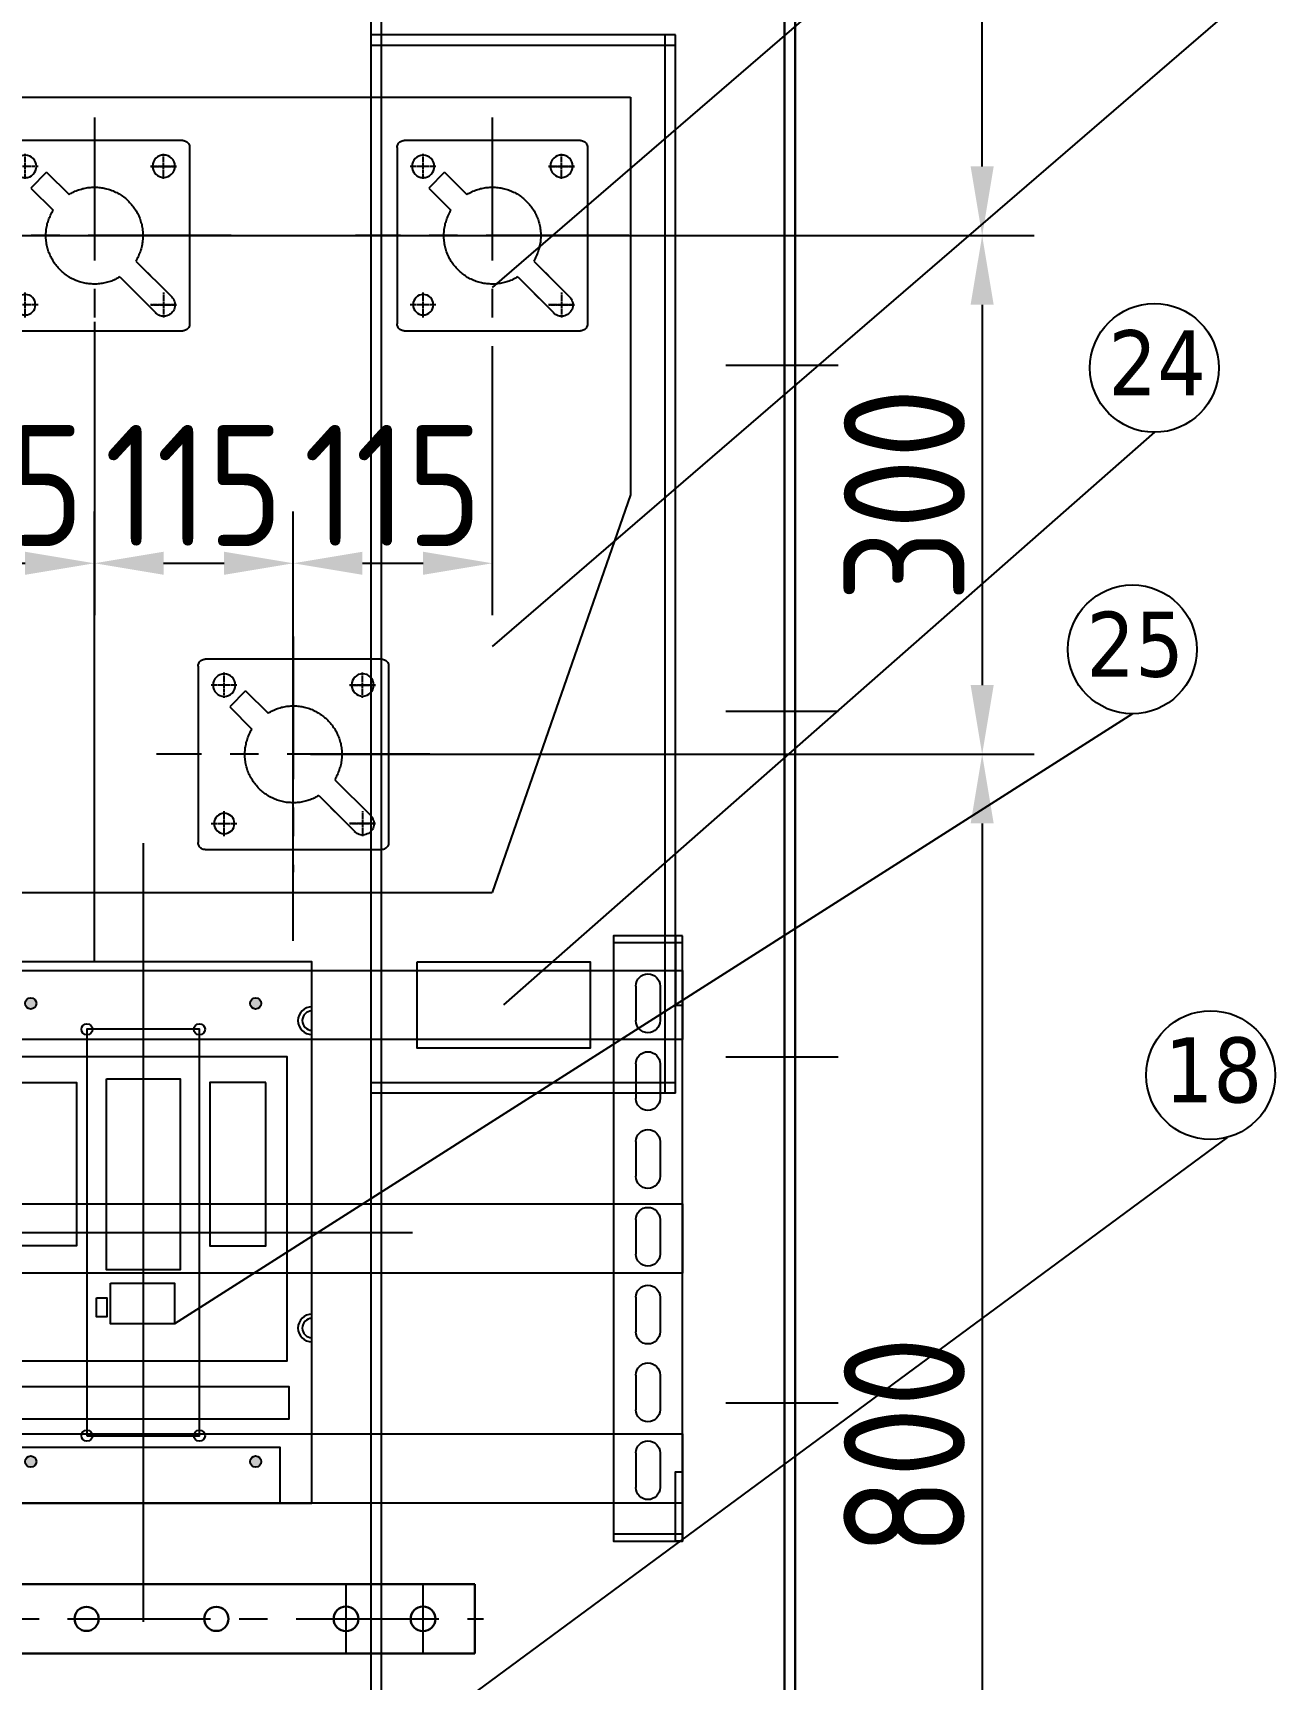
# Model space of a CAD drawing. Header units: millimetres. Extents: x 222663 to 230512, y -187965 to -182415.
# Drawn here: x 224833 to 225551, y -184500 to -183548 of the extents above; entities that cross this region are included whole.
import ezdxf

# ---------------------------------------------------------------- set-up
doc = ezdxf.new("R2010")
doc.units = ezdxf.units.MM
doc.header["$LTSCALE"] = 13
doc.linetypes.add('CENTER', pattern=[50.8, 31.75, -6.35, 6.35, -6.35])
doc.linetypes.add('CENTERX2', pattern=[101.6, 63.5, -12.7, 12.7, -12.7])
doc.layers.get('0').update_dxf_attribs({"color": 1, "linetype": 'CENTER'})
for name, color, linetype in [('1', 4, 'Continuous'), ('2细线层', 4, 'Continuous'), ('´ÖÊµÏß', 7, 'Continuous'), ('粗实线', 4, 'Continuous'), ('细实线', 2, 'Continuous')]:
    doc.layers.add(name, color=color, linetype=linetype)
doc.layers.add('标注、文本', color=3, linetype='Continuous', lineweight=25)
doc.layers.add('铁心', color=3, linetype='Continuous', lineweight=0)
doc.styles.get("Standard").update_dxf_attribs({"font": 'gbenor.shx', "bigfont": 'gbcbig.shx'})
doc.styles.add('Tahoma$001', font='tahoma.ttf', dxfattribs={"height": 2.159784})
doc.dimstyles.new('1-15', dxfattribs={"dimscale": 20, "dimtxt": 3.5, "dimasz": 2, "dimexe": 1.5, "dimexo": 0.5, "dimgap": 0.5, "dimtad": 1, "dimtoh": 1, "dimdec": 1, "dimdsep": 46, "dimtxsty": 'Standard', "dimcen": 2.5, "dimclrd": 3, "dimclre": 3, "dimclrt": 3, "dimadec": 0, "dimazin": 2, "dimtfac": 1, "dimtdec": 1, "dimtmove": 0, "dimatfit": 2, "dimfxl": 1, "dimarcsym": 0})
doc.dimstyles.new('1-20', dxfattribs={"dimscale": 20, "dimtxt": 3.5, "dimasz": 2, "dimexe": 1.5, "dimexo": 0.5, "dimgap": 0.5, "dimtad": 1, "dimtoh": 1, "dimdec": 1, "dimdsep": 46, "dimtxsty": 'Standard', "dimcen": 2.5, "dimclrd": 3, "dimclre": 3, "dimclrt": 3, "dimadec": 0, "dimazin": 2, "dimtfac": 1, "dimtdec": 1, "dimtmove": 0, "dimatfit": 2, "dimfxl": 1, "dimarcsym": 0})

# ---------------------------------------------------------------- blocks, each defined once
blk = doc.blocks.new('A$C5EF15113')
at = {"layer": '1', "color": 1, "linetype": 'CENTERX2', "lineweight": -3, "ltscale": 0.1}
for p, q in [((79.01, 136.41), (79.01, 0)), ((0, 68.21), (158.03, 68.21))]:
    blk.add_line(p, q, dxfattribs=at)
at = {"layer": '2细线层'}
for points in [[(27.95, 123.16), (27.37, 123.16), (26.88, 123.07), (26.39, 122.87), (25.91, 122.68), (25.52, 122.38), (25.13, 121.99), (24.74, 121.6), (24.45, 121.21), (24.25, 120.73), (24.06, 120.24), (23.96, 119.75), (23.96, 119.17)], [(23.96, 119.17), (23.96, 17.15)], [(27.95, 123.16), (129.98, 123.16)], [(38.96, 114.59), (38.96, 115.46)], [(38.96, 114.59), (38.96, 115.46)], [(38.96, 114.1), (38.96, 114.3)], [(38.96, 114.1), (38.96, 114.3)], [(118.96, 114.59), (118.96, 115.46)], [(118.96, 114.1), (118.96, 114.3)], [(133.97, 119.17), (133.97, 119.75), (133.87, 120.24), (133.68, 120.73), (133.48, 121.21), (133.19, 121.6), (132.8, 121.99), (132.41, 122.38), (132.02, 122.68), (131.53, 122.87), (131.05, 123.07), (130.56, 123.16), (129.98, 123.16)], [(133.97, 119.17), (133.97, 17.15)], [(32.53, 108.16), (31.46, 108.16)], [(31.56, 108.16), (32.63, 108.16)], [(33.02, 108.16), (32.73, 108.16)], [(32.83, 108.16), (33.12, 108.16)], [(34.48, 108.16), (33.22, 108.16)], [(33.31, 108.16), (34.58, 108.16)], [(34.97, 108.16), (34.77, 108.16)], [(34.87, 108.16), (35.07, 108.16)], [(36.53, 108.16), (35.26, 108.16)], [(35.36, 108.16), (36.63, 108.16)], [(37.02, 108.16), (36.72, 108.16)], [(36.82, 108.16), (37.11, 108.16)], [(37.31, 108.16), (38.58, 108.16)], [(38.48, 108.16), (37.31, 108.16)], [(38.96, 108.16), (38.77, 108.16)], [(38.87, 108.16), (39.06, 108.16)], [(38.96, 112.64), (38.96, 113.81)], [(38.96, 112.64), (38.96, 113.81)], [(38.96, 112.05), (38.96, 112.35)], [(38.96, 112.05), (38.96, 112.35)], [(38.96, 110.59), (38.96, 111.86)], [(38.96, 110.59), (38.96, 111.86)], [(38.96, 110.11), (38.96, 110.3)], [(38.96, 110.11), (38.96, 110.3)], [(38.96, 108.55), (38.96, 109.81)], [(38.96, 108.55), (38.96, 109.81)], [(38.96, 108.06), (38.96, 108.35)], [(38.96, 108.06), (38.96, 108.35)], [(38.96, 106.6), (38.96, 107.86)], [(38.96, 106.6), (38.96, 107.86)], [(38.96, 106.11), (38.96, 106.31)], [(38.96, 106.11), (38.96, 106.31)], [(38.96, 104.55), (38.96, 105.82)], [(38.96, 104.55), (38.96, 105.82)], [(40.52, 108.16), (39.26, 108.16)], [(39.35, 108.16), (40.62, 108.16)], [(41.01, 108.16), (40.72, 108.16)], [(40.82, 108.16), (41.11, 108.16)], [(42.47, 108.16), (41.3, 108.16)], [(41.4, 108.16), (42.57, 108.16)], [(43.06, 108.16), (42.77, 108.16)], [(42.86, 108.16), (43.15, 108.16)], [(44.52, 108.16), (43.25, 108.16)], [(43.35, 108.16), (44.62, 108.16)], [(44.81, 108.16), (45.1, 108.16)], [(45.01, 108.16), (44.81, 108.16)], [(46.37, 108.16), (45.3, 108.16)], [(45.4, 108.16), (46.47, 108.16)], [(106.59, 104.94), (93.63, 91.98)], [(106.59, 104.94), (115.75, 95.68)], [(111.56, 108.16), (112.63, 108.16)], [(112.92, 108.16), (113.12, 108.16)], [(113.41, 108.16), (114.68, 108.16)], [(114.87, 108.16), (115.16, 108.16)], [(115.46, 108.16), (116.63, 108.16)], [(116.92, 108.16), (117.21, 108.16)], [(117.41, 108.16), (118.67, 108.16)], [(118.96, 112.54), (118.96, 113.81)], [(118.96, 112.05), (118.96, 112.35)], [(118.96, 110.59), (118.96, 111.86)], [(118.96, 110.11), (118.96, 110.3)], [(118.96, 108.55), (118.96, 109.81)], [(118.96, 108.06), (118.96, 108.35)], [(118.96, 108.16), (119.16, 108.16)], [(118.96, 106.6), (118.96, 107.86)], [(118.96, 106.11), (118.96, 106.31)], [(118.96, 104.55), (118.96, 105.82)], [(119.45, 108.16), (120.62, 108.16)], [(120.91, 108.16), (121.21, 108.16)], [(121.4, 108.16), (122.67, 108.16)], [(122.96, 108.16), (123.15, 108.16)], [(123.45, 108.16), (124.71, 108.16)], [(124.91, 108.16), (125.2, 108.16)], [(125.4, 108.16), (126.47, 108.16)], [(38.96, 104.06), (38.96, 104.36)], [(38.96, 104.06), (38.96, 104.36)], [(38.96, 102.6), (38.96, 103.87)], [(38.96, 102.6), (38.96, 103.87)], [(38.96, 102.12), (38.96, 102.31)], [(38.96, 102.12), (38.96, 102.31)], [(38.96, 100.95), (38.96, 101.82)], [(38.96, 100.95), (38.96, 101.82)], [(93.63, 91.98), (92.95, 92.47), (92.27, 92.76), (91.58, 93.15), (90.9, 93.54), (90.22, 93.83), (89.54, 94.12), (88.76, 94.42), (88.08, 94.71), (87.3, 94.9), (86.52, 95.1), (85.74, 95.39), (85.06, 95.49), (84.28, 95.68), (83.5, 95.78), (82.72, 95.98), (81.94, 96.07), (81.16, 96.07), (80.38, 96.17), (79.6, 96.17), (78.82, 96.17), (78.04, 96.17), (77.26, 96.17), (76.48, 96.07), (75.7, 95.98), (74.92, 95.88), (74.14, 95.78), (73.36, 95.59), (72.68, 95.49), (71.9, 95.29), (71.12, 95.1), (70.34, 94.81), (69.66, 94.61), (68.88, 94.32), (68.2, 94.03), (67.52, 93.74), (66.74, 93.35), (66.05, 93.05), (65.37, 92.66), (64.69, 92.27), (64.01, 91.88), (63.42, 91.49), (62.74, 91.01), (62.16, 90.52), (61.47, 90.03), (60.89, 89.55), (60.3, 89.06), (59.72, 88.57), (59.14, 87.99), (58.65, 87.4), (58.06, 86.82), (57.58, 86.23), (57.09, 85.65), (56.6, 85.06), (56.11, 84.38), (55.72, 83.8), (55.24, 83.11), (54.85, 82.43), (54.46, 81.75), (54.07, 81.07), (53.78, 80.39), (53.39, 79.7), (53.09, 79.02), (52.8, 78.24), (52.51, 77.56), (52.31, 76.78), (52.12, 76), (51.83, 75.32), (51.63, 74.54), (51.53, 73.76), (51.34, 72.98), (51.24, 72.2), (51.15, 71.42), (51.05, 70.64), (50.95, 69.86), (50.95, 69.08), (50.95, 68.3), (50.95, 67.52), (50.95, 66.74), (51.05, 65.96), (51.15, 65.18), (51.15, 64.41), (51.34, 63.72), (51.44, 62.94), (51.63, 62.16), (51.73, 61.38), (52.02, 60.6), (52.22, 59.92), (52.41, 59.14), (52.7, 58.36), (53, 57.68), (53.29, 57), (53.58, 56.22), (53.97, 55.54), (54.26, 54.86), (54.65, 54.17), (55.04, 53.49)], [(115.75, 95.68), (102.89, 82.82)], [(118.96, 104.06), (118.96, 104.36)], [(118.96, 102.6), (118.96, 103.77)], [(118.96, 102.02), (118.96, 102.31)], [(118.96, 100.95), (118.96, 101.82)], [(64.3, 44.33), (64.98, 43.94), (65.66, 43.55), (66.35, 43.16), (67.03, 42.77), (67.71, 42.48), (68.49, 42.19), (69.17, 41.9), (69.95, 41.6), (70.63, 41.41), (71.41, 41.21), (72.19, 41.02), (72.87, 40.82), (73.65, 40.63), (74.43, 40.53), (75.21, 40.43), (75.99, 40.34), (76.77, 40.24), (77.55, 40.14), (78.33, 40.14), (79.11, 40.14), (79.89, 40.14), (80.67, 40.24), (81.45, 40.24), (82.23, 40.34), (83.01, 40.43), (83.79, 40.53), (84.57, 40.73), (85.25, 40.82), (86.03, 41.02), (86.81, 41.21), (87.59, 41.51), (88.27, 41.7), (89.05, 41.99), (89.73, 42.29), (90.41, 42.58), (91.19, 42.97), (91.88, 43.26), (92.56, 43.65), (93.24, 44.04), (93.92, 44.43), (94.51, 44.92), (95.19, 45.31), (95.87, 45.79), (96.46, 46.28), (97.04, 46.77), (97.63, 47.26), (98.21, 47.74), (98.79, 48.33), (99.28, 48.91), (99.87, 49.5), (100.35, 50.08), (100.84, 50.67), (101.33, 51.25), (101.82, 51.93), (102.2, 52.52), (102.69, 53.2), (103.08, 53.88), (103.47, 54.56), (103.86, 55.25), (104.15, 55.93), (104.54, 56.61), (104.84, 57.39), (105.13, 58.07), (105.42, 58.75), (105.62, 59.53), (105.81, 60.31), (106.1, 60.99), (106.3, 61.77), (106.39, 62.55), (106.59, 63.33), (106.69, 64.11), (106.78, 64.89), (106.88, 65.67), (106.98, 66.45), (106.98, 67.23), (106.98, 68.01), (106.98, 68.79), (106.98, 69.57), (106.88, 70.35), (106.88, 71.13), (106.78, 71.91), (106.59, 72.59), (106.49, 73.37), (106.3, 74.15), (106.2, 74.93), (106.01, 75.71), (105.71, 76.39), (105.52, 77.17), (105.23, 77.95), (104.93, 78.63), (104.64, 79.31), (104.35, 80.09), (103.96, 80.78), (103.67, 81.46), (103.28, 82.14), (102.89, 82.82)], [(55.04, 53.49), (34.29, 32.74)], [(64.3, 44.33), (43.45, 23.48)], [(48.32, 46.77), (44.81, 43.26)], [(34.29, 32.74), (33.8, 32.15), (33.31, 31.57), (33.02, 30.79), (32.73, 30.11), (32.53, 29.33), (32.44, 28.55), (32.44, 27.77), (32.53, 26.99), (32.63, 26.21), (32.92, 25.43), (33.31, 24.75), (33.8, 24.06), (34.29, 23.48), (34.87, 22.99), (35.55, 22.5), (36.24, 22.12), (37.02, 21.82), (37.8, 21.63), (38.58, 21.53), (39.35, 21.53), (40.13, 21.63), (40.91, 21.82), (41.69, 22.12), (42.38, 22.5), (42.96, 22.99), (43.64, 23.48)], [(38.96, 35.37), (38.96, 34.49)], [(38.96, 35.37), (38.96, 34.49)], [(38.96, 34.2), (38.96, 34)], [(38.96, 34.2), (38.96, 34)], [(38.96, 33.71), (38.96, 32.44)], [(38.96, 33.71), (38.96, 32.44)], [(38.96, 32.25), (38.96, 31.96)], [(38.96, 32.25), (38.96, 31.96)], [(38.96, 31.76), (38.96, 30.5)], [(38.96, 31.76), (38.96, 30.5)], [(38.96, 30.2), (38.96, 30.01)], [(38.96, 30.2), (38.96, 30.01)], [(38.96, 29.72), (38.96, 28.45)], [(38.96, 29.72), (38.96, 28.45)], [(57.48, 37.51), (52.02, 32.05)], [(118.96, 34.49), (118.96, 35.37)], [(118.96, 34), (118.96, 34.2)], [(118.96, 32.44), (118.96, 33.71)], [(118.96, 31.96), (118.96, 32.25)], [(118.96, 30.5), (118.96, 31.76)], [(118.96, 30.01), (118.96, 30.2)], [(118.96, 28.45), (118.96, 29.72)], [(32.53, 28.16), (31.46, 28.16)], [(31.56, 28.16), (32.63, 28.16)], [(33.02, 28.16), (32.73, 28.16)], [(32.83, 28.16), (33.12, 28.16)], [(34.48, 28.16), (33.22, 28.16)], [(33.31, 28.16), (34.58, 28.16)], [(34.97, 28.16), (34.77, 28.16)], [(34.87, 28.16), (35.07, 28.16)], [(36.53, 28.16), (35.26, 28.16)], [(35.36, 28.16), (36.63, 28.16)], [(37.02, 28.16), (36.72, 28.16)], [(36.82, 28.16), (37.11, 28.16)], [(37.31, 28.16), (38.58, 28.16)], [(38.48, 28.16), (37.31, 28.16)], [(38.96, 28.16), (38.77, 28.16)], [(38.87, 28.16), (39.06, 28.16)], [(38.96, 28.25), (38.96, 27.96)], [(38.96, 28.25), (38.96, 27.96)], [(38.96, 28.16), (39.06, 28.06)], [(38.96, 27.77), (38.96, 26.5)], [(38.96, 27.77), (38.96, 26.5)], [(38.96, 26.21), (38.96, 26.01)], [(38.96, 26.21), (38.96, 26.01)], [(38.96, 25.72), (38.96, 24.45)], [(38.96, 25.72), (38.96, 24.45)], [(38.96, 24.26), (38.96, 23.97)], [(38.96, 24.26), (38.96, 23.97)], [(38.96, 23.77), (38.96, 22.5)], [(38.96, 23.77), (38.96, 22.5)], [(38.96, 22.21), (38.96, 22.02)], [(38.96, 22.21), (38.96, 22.02)], [(38.96, 21.73), (38.96, 20.85)], [(38.96, 21.73), (38.96, 20.85)], [(40.52, 28.16), (39.26, 28.16)], [(39.35, 28.16), (40.62, 28.16)], [(41.01, 28.16), (40.72, 28.16)], [(40.82, 28.16), (41.11, 28.16)], [(42.47, 28.16), (41.3, 28.16)], [(41.4, 28.16), (42.57, 28.16)], [(43.06, 28.16), (42.77, 28.16)], [(42.86, 28.16), (43.15, 28.16)], [(44.52, 28.16), (43.25, 28.16)], [(43.35, 28.16), (44.62, 28.16)], [(44.81, 28.16), (45.1, 28.16)], [(45.01, 28.16), (44.81, 28.16)], [(46.37, 28.16), (45.3, 28.16)], [(45.4, 28.16), (46.47, 28.16)], [(111.56, 28.06), (112.63, 28.06)], [(112.92, 28.06), (113.12, 28.06)], [(113.41, 28.06), (114.68, 28.06)], [(114.87, 28.06), (115.16, 28.06)], [(115.46, 28.06), (116.63, 28.06)], [(116.92, 28.06), (117.21, 28.06)], [(117.41, 28.06), (118.67, 28.06)], [(118.96, 27.96), (118.96, 28.25)], [(118.96, 28.06), (119.16, 28.06)], [(118.96, 26.5), (118.96, 27.77)], [(118.96, 26.01), (118.96, 26.21)], [(118.96, 24.45), (118.96, 25.72)], [(118.96, 23.97), (118.96, 24.26)], [(118.96, 22.5), (118.96, 23.77)], [(118.96, 22.02), (118.96, 22.21)], [(118.96, 20.85), (118.96, 21.73)], [(119.45, 28.06), (120.62, 28.06)], [(120.91, 28.06), (121.21, 28.06)], [(121.4, 28.06), (122.67, 28.06)], [(122.96, 28.06), (123.15, 28.06)], [(123.45, 28.06), (124.71, 28.06)], [(124.91, 28.06), (125.2, 28.06)], [(125.4, 28.06), (126.47, 28.06)], [(23.96, 17.15), (23.96, 16.56), (24.06, 16.07), (24.25, 15.59), (24.45, 15.1), (24.74, 14.71), (25.13, 14.32), (25.52, 13.93), (25.91, 13.64), (26.39, 13.44), (26.88, 13.25), (27.37, 13.15), (27.95, 13.15)], [(129.98, 13.15), (27.95, 13.15)], [(129.98, 13.15), (130.56, 13.15), (131.05, 13.25), (131.53, 13.44), (132.02, 13.64), (132.41, 13.93), (132.8, 14.32), (133.19, 14.71), (133.48, 15.1), (133.68, 15.59), (133.87, 16.07), (133.97, 16.56), (133.97, 17.15)]]:
    blk.add_lwpolyline(points, dxfattribs=at)
for centre, radius in [((38.92, 108.3), 6.48), ((118.92, 108.21), 6.48), ((118.92, 28.21), 5.9)]:
    blk.add_circle(centre, radius, dxfattribs=at)
blk = doc.blocks.new('*D2323')
at = {"color": 3, "linetype": 'ByBlock', "lineweight": -2, "transparency": 16777216}
for p, q in [((224868.31, -184084.83), (224868.31, -183824.86)), ((224983.26, -184023.55), (224983.26, -183824.86)), ((224908.31, -183854.86), (224943.26, -183854.86))]:
    blk.add_line(p, q, dxfattribs=at)
at = {"color": 3, "linetype": 'ByBlock', "lineweight": -3, "transparency": 16777216}
for points in [[(224908.31, -183848.2), (224908.31, -183861.53), (224868.31, -183854.86)], [(224943.26, -183848.2), (224943.26, -183861.53), (224983.26, -183854.86)]]:
    blk.add_solid(points, dxfattribs=at)
at = {"layer": 'Defpoints', "color": 0, "linetype": 'ByBlock', "lineweight": -3, "transparency": 16777216}
for p in [(224983.26, -183854.86), (224983.26, -184033.55), (224868.31, -184094.83)]:
    blk.add_point(p, dxfattribs=at)
at = {"color": 3, "linetype": 'ByBlock', "lineweight": -3, "transparency": 16777216, "insert": (224925.79, -183809.86), "char_height": 70, "attachment_point": 5}
blk.add_mtext('115', dxfattribs=at)
blk = doc.blocks.new('*D2324')
at = {"color": 3, "linetype": 'ByBlock', "lineweight": -2, "transparency": 16777216}
for p, q in [((225098.31, -183730.4), (225098.31, -183884.86)), ((224983.26, -184073.3), (224983.26, -183824.86)), ((225023.26, -183854.86), (225058.31, -183854.86))]:
    blk.add_line(p, q, dxfattribs=at)
at = {"color": 3, "linetype": 'ByBlock', "lineweight": -3, "transparency": 16777216}
for points in [[(225023.26, -183848.2), (225023.26, -183861.53), (224983.26, -183854.86)], [(225058.31, -183848.2), (225058.31, -183861.53), (225098.31, -183854.86)]]:
    blk.add_solid(points, dxfattribs=at)
at = {"layer": 'Defpoints', "color": 0, "linetype": 'ByBlock', "lineweight": -3, "transparency": 16777216}
for p in [(225098.31, -183720.4), (225098.31, -183854.86), (224983.26, -184083.3)]:
    blk.add_point(p, dxfattribs=at)
at = {"color": 3, "linetype": 'ByBlock', "lineweight": -3, "transparency": 16777216, "insert": (225040.79, -183809.86), "char_height": 70, "attachment_point": 5}
blk.add_mtext('115', dxfattribs=at)
blk = doc.blocks.new('*D2325')
at = {"color": 3, "linetype": 'ByBlock', "lineweight": -2, "transparency": 16777216}
for p, q in [((224868.26, -183715.2), (224868.26, -183884.86)), ((224753.26, -184010.4), (224753.26, -183824.86)), ((224793.26, -183854.86), (224828.26, -183854.86))]:
    blk.add_line(p, q, dxfattribs=at)
at = {"color": 3, "linetype": 'ByBlock', "lineweight": -3, "transparency": 16777216}
for points in [[(224793.26, -183848.2), (224793.26, -183861.53), (224753.26, -183854.86)], [(224828.26, -183848.2), (224828.26, -183861.53), (224868.26, -183854.86)]]:
    blk.add_solid(points, dxfattribs=at)
at = {"layer": 'Defpoints', "color": 0, "linetype": 'ByBlock', "lineweight": -3, "transparency": 16777216}
for p in [(224868.26, -183705.2), (224868.26, -183854.86), (224753.26, -184020.4)]:
    blk.add_point(p, dxfattribs=at)
at = {"color": 3, "linetype": 'ByBlock', "lineweight": -3, "transparency": 16777216, "insert": (224810.76, -183809.86), "char_height": 70, "attachment_point": 5}
blk.add_mtext('115', dxfattribs=at)
blk = doc.blocks.new('*D2331')
at = {"color": 3, "linetype": 'ByBlock', "lineweight": -2, "transparency": 16777216}
for p, q in [((224993.26, -183965.35), (225411.44, -183965.35)), ((225381.44, -184005.35), (225381.44, -184725.35)), ((224993.26, -184765.35), (225411.44, -184765.35))]:
    blk.add_line(p, q, dxfattribs=at)
at = {"color": 3, "linetype": 'ByBlock', "lineweight": -3, "transparency": 16777216}
for points in [[(225374.77, -184005.35), (225388.11, -184005.35), (225381.44, -183965.35)], [(225374.77, -184725.35), (225388.11, -184725.35), (225381.44, -184765.35)]]:
    blk.add_solid(points, dxfattribs=at)
at = {"layer": 'Defpoints', "color": 0, "linetype": 'ByBlock', "lineweight": -3, "transparency": 16777216}
for p in [(224983.26, -183965.35), (224983.26, -184765.35), (225381.44, -184765.35)]:
    blk.add_point(p, dxfattribs=at)
at = {"color": 3, "linetype": 'ByBlock', "lineweight": -3, "transparency": 16777216, "insert": (225336.44, -184365.35), "char_height": 70, "attachment_point": 5, "rotation": 90}
blk.add_mtext('800', dxfattribs=at)
blk = doc.blocks.new('*D2332')
at = {"color": 3, "linetype": 'ByBlock', "lineweight": -2, "transparency": 16777216}
for p, q in [((225108.26, -183665.35), (225411.44, -183665.35)), ((225381.44, -183705.35), (225381.44, -183925.35)), ((225108.26, -183965.35), (225411.44, -183965.35))]:
    blk.add_line(p, q, dxfattribs=at)
at = {"color": 3, "linetype": 'ByBlock', "lineweight": -3, "transparency": 16777216}
for points in [[(225374.77, -183705.35), (225388.11, -183705.35), (225381.44, -183665.35)], [(225374.77, -183925.35), (225388.11, -183925.35), (225381.44, -183965.35)]]:
    blk.add_solid(points, dxfattribs=at)
at = {"layer": 'Defpoints', "color": 0, "linetype": 'ByBlock', "lineweight": -3, "transparency": 16777216}
for p in [(225098.26, -183665.35), (225098.26, -183965.35), (225381.44, -183965.35)]:
    blk.add_point(p, dxfattribs=at)
at = {"color": 3, "linetype": 'ByBlock', "lineweight": -3, "transparency": 16777216, "insert": (225336.44, -183815.35), "char_height": 70, "attachment_point": 5, "rotation": 90}
blk.add_mtext('300', dxfattribs=at)
blk = doc.blocks.new('*D2333')
at = {"color": 3, "linetype": 'ByBlock', "lineweight": -2, "transparency": 16777216}
for p, q in [((225108.26, -183115.35), (225411.44, -183115.35)), ((225381.44, -183625.35), (225381.44, -183155.35)), ((225108.26, -183665.35), (225411.44, -183665.35))]:
    blk.add_line(p, q, dxfattribs=at)
at = {"color": 3, "linetype": 'ByBlock', "lineweight": -3, "transparency": 16777216}
for points in [[(225374.77, -183155.35), (225388.11, -183155.35), (225381.44, -183115.35)], [(225374.77, -183625.35), (225388.11, -183625.35), (225381.44, -183665.35)]]:
    blk.add_solid(points, dxfattribs=at)
at = {"layer": 'Defpoints', "color": 0, "linetype": 'ByBlock', "lineweight": -3, "transparency": 16777216}
for p in [(225098.26, -183115.35), (225381.44, -183115.35), (225098.26, -183665.35)]:
    blk.add_point(p, dxfattribs=at)
at = {"color": 3, "linetype": 'ByBlock', "lineweight": -3, "transparency": 16777216, "insert": (225336.44, -183390.35), "char_height": 70, "attachment_point": 5, "rotation": 90}
blk.add_mtext('550', dxfattribs=at)
blk = doc.blocks.new('*U2251')
at = {"color": 1, "linetype": 'ByBlock', "lineweight": -3}
blk.add_line((-32.5, 0), (32.5, 0), dxfattribs=at)
blk = doc.blocks.new('*U2252')
at = {"color": 0, "linetype": 'ByBlock', "lineweight": -2, "transparency": 16777216}
for p in [(0, 800), (0, 600), (0, 400), (0, 200)]:
    blk.add_blockref('*U2251', p, dxfattribs=at)
blk = doc.blocks.new('15121')
at = {"layer": '1', "color": 1, "linetype": 'CENTERX2', "lineweight": -3, "ltscale": 0.1}
for p, q in [((128099.71, -142536.91), (128099.71, -142496.91)), ((128144.21, -142536.91), (128144.21, -142496.91)), ((127014.21, -142516.91), (128179.21, -142516.91))]:
    blk.add_line(p, q, dxfattribs=at)
at = {"layer": '粗实线', "lineweight": 30}
for p, q in [((127024.21, -142496.91), (127128.71, -142496.91)), ((127024.21, -142536.91), (127024.21, -142496.91)), ((128174.21, -142496.91), (128069.71, -142496.91)), ((128174.21, -142536.91), (128174.21, -142496.91)), ((127128.71, -142536.91), (127024.21, -142536.91)), ((128069.71, -142536.91), (128174.21, -142536.91))]:
    blk.add_line(p, q, dxfattribs=at)
for centre, radius in [((127054.21, -142516.91), 7.15), ((127098.71, -142516.91), 7.15), ((127154.21, -142516.91), 7), ((127229.21, -142516.91), 7), ((127304.21, -142516.91), 7), ((127524.21, -142516.91), 7), ((127599.21, -142516.91), 7), ((127674.21, -142516.91), 7), ((127799.71, -142516.91), 7), ((127874.71, -142516.91), 7), ((127949.71, -142516.91), 7), ((128024.71, -142516.91), 7), ((128099.71, -142516.91), 7.15), ((128144.21, -142516.91), 7.15)]:
    blk.add_circle(centre, radius, dxfattribs=at)
blk.add_arc((127304.21, -142516.91), 7, 90, 270, dxfattribs=at)
at = {"layer": '细实线', "color": 4, "lineweight": 30}
for p, q in [((127024.21, -142496.91), (128174.21, -142496.91)), ((127024.21, -142496.91), (127024.21, -142536.91)), ((128174.21, -142496.91), (128174.21, -142536.91)), ((127304.21, -142509.91), (127524.21, -142509.91)), ((127304.21, -142523.91), (127524.21, -142523.91)), ((127024.21, -142536.91), (128174.21, -142536.91))]:
    blk.add_line(p, q, dxfattribs=at)
blk = doc.blocks.new('*U1922')
at = {"color": 4, "linetype": 'ByBlock', "lineweight": -3, "true_color": 0x00ffff}
for p, q in [((-7, 10), (-7, -10)), ((7, 10), (7, -10))]:
    blk.add_line(p, q, dxfattribs=at)
for centre, start, end in [((0, 10), 0, 180), ((0, -10), 180, 0)]:
    blk.add_arc(centre, 7, start, end, dxfattribs=at)
blk = doc.blocks.new('*U1923')
at = {"color": 0, "linetype": 'ByBlock', "lineweight": -2, "transparency": 16777216}
for p in [(0, 0), (0, -45), (0, -90), (0, -135), (0, -180), (0, -225), (0, -270)]:
    blk.add_blockref('*U1922', p, dxfattribs=at)
blk = doc.blocks.new('21212')
at = {"color": 4, "linetype": 'ByBlock', "lineweight": -3, "true_color": 0x00ffff}
for p, q in [((130244.32, -141552.53), (130284.32, -141552.53)), ((130244.32, -141894.53), (130284.32, -141894.53))]:
    blk.add_line(p, q, dxfattribs=at)
for points in [[(130244.32, -141548.53), (130284.32, -141548.53), (130284.32, -141898.53), (130244.32, -141898.53)], [(130244.32, -141548.53), (130248.32, -141548.53), (130248.32, -141588.53), (130244.32, -141588.53)], [(130244.32, -141898.53), (130248.32, -141898.53), (130248.32, -141858.53), (130244.32, -141858.53)]]:
    blk.add_lwpolyline(points, close=True, dxfattribs=at)
blk.add_blockref('*U1923', (130264.32, -141587.53), dxfattribs=at)
blk = doc.blocks.new('M4塑壳断路器')
at = {"layer": '´ÖÊµÏß', "linetype": 'ByBlock', "lineweight": -3}
h = blk.add_hatch(color=256, dxfattribs=at)
h.dxf.hatch_style = 1
h.paths.add_polyline_path([(201030.65, -161507.33, 1), (201024.15, -161507.33, 1)])
h.paths.add_polyline_path([(201154.15, -161507.33, 1), (201160.65, -161507.33, 1)])
h = blk.add_hatch(color=256, dxfattribs=at)
h.dxf.hatch_style = 1
h.paths.add_polyline_path([(201024.15, -161772.33, 1), (201030.65, -161772.33, 1)])
h.paths.add_polyline_path([(201154.15, -161772.33, 1), (201160.65, -161772.33, 1)])
at = {"layer": '´ÖÊµÏß', "color": 1, "linetype": 'ByBlock', "lineweight": -3}
for p, q in [((201092.4, -161414.71), (201092.4, -161864.94)), ((200936.7, -161639.83), (201248.1, -161639.83))]:
    blk.add_line(p, q, dxfattribs=at)
at = {"layer": '´ÖÊµÏß', "color": 4, "linetype": 'ByBlock', "lineweight": -3}
for points in [[(200994.9, -161796.33), (201189.9, -161796.33), (201189.9, -161483.33), (200994.9, -161483.33)], [(201009.3, -161538.04), (201175.5, -161538.04), (201175.5, -161714.29), (201009.3, -161714.29)], [(201021.43, -161553.04), (201053.92, -161553.04), (201053.92, -161647.58), (201021.43, -161647.58)], [(201071.1, -161550.97), (201113.7, -161550.97), (201113.7, -161661.41), (201071.1, -161661.41)], [(201163.38, -161553.04), (201130.88, -161553.04), (201130.88, -161647.58), (201163.38, -161647.58)], [(201073.51, -161669.09), (201110.52, -161669.09), (201110.52, -161692.68), (201073.51, -161692.68)], [(201065.48, -161677.57), (201071.37, -161677.57), (201071.37, -161688.67), (201065.48, -161688.67)], [(201008.18, -161728.82), (201176.62, -161728.82), (201176.62, -161747.76), (201008.18, -161747.76)], [(201013.48, -161764.01), (201171.32, -161764.01), (201171.32, -161796.33), (201013.48, -161796.33)]]:
    blk.add_lwpolyline(points, close=True, dxfattribs=at)
at = {"layer": '´ÖÊµÏß', "color": 1, "linetype": 'ByBlock', "lineweight": -3}
blk.add_lwpolyline([(201059.9, -161757.33), (201124.9, -161757.33), (201124.9, -161522.33), (201059.9, -161522.33)], close=True, dxfattribs=at)
at = {"layer": '´ÖÊµÏß', "color": 4, "linetype": 'ByBlock', "lineweight": -3}
for centre in [(201027.4, -161507.33), (201157.4, -161507.33), (201059.9, -161522.33), (201124.9, -161522.33), (201059.9, -161757.33), (201124.9, -161757.33), (201027.4, -161772.33), (201157.4, -161772.33)]:
    blk.add_circle(centre, 3.25, dxfattribs=at)
for centre, radius, start, end in [((200994.9, -161517.29), 8.02, 270, 90), ((200994.9, -161517.29), 5.56, 270, 90), ((201189.9, -161517.29), 8.02, 90, 270), ((201189.9, -161517.29), 5.56, 90, 270), ((200994.9, -161695.1), 8.02, 270, 90), ((200994.9, -161695.1), 5.56, 270, 90), ((201189.9, -161695.1), 8.02, 90, 270), ((201189.9, -161695.1), 5.56, 90, 270)]:
    blk.add_arc(centre, radius, start, end, dxfattribs=at)

msp = doc.modelspace()

# ---------------------------------------------------------------- linework, layer by layer
at = {"color": 6, "linetype": 'ByBlock', "lineweight": -3}
for p, q in [((225028.26, -184765.35), (225028.26, -183215.35)), ((225034.26, -184765.35), (225034.26, -183215.35)), ((225204.26, -183549.35), (225028.26, -183549.35)), ((225198.26, -184161.35), (225198.26, -183549.35)), ((225204.26, -184161.35), (225204.26, -183549.35)), ((225204.26, -183555.35), (225028.26, -183555.35)), ((225204.26, -184155.35), (225028.26, -184155.35)), ((225204.26, -184161.35), (225028.26, -184161.35))]:
    msp.add_line(p, q, dxfattribs=at)
at = {"color": 3, "linetype": 'ByBlock', "lineweight": -3}
for p, q in [((225523.03, -183328.93), (225098.26, -183695.35)), ((225523.03, -183536.54), (225098.26, -183902.95)), ((224533.26, -183665.35), (225273.26, -183665.35)), ((225481, -183779.13), (225104.82, -184110.31)), ((225468.27, -183941.89), (224914.63, -184294.74)), ((225523.03, -184186.88), (224833.26, -184695.98))]:
    msp.add_line(p, q, dxfattribs=at)
at = {"color": 7, "linetype": 'ByBlock', "lineweight": -3}
for p, q in [((224753.31, -183585.35), (225178.26, -183585.35)), ((225178.26, -183585.35), (225178.26, -183815.35)), ((225178.26, -183815.35), (225098.21, -184045.35))]:
    msp.add_line(p, q, dxfattribs=at)
at = {"color": 7, "linetype": 'ByBlock', "lineweight": 30}
for points in [[(225273.26, -183115.35), (223793.26, -183115.35), (223793.26, -184765.35), (225273.26, -184765.35)], [(225267.26, -183121.35), (223799.26, -183121.35), (223799.26, -184759.35), (225267.26, -184759.35)]]:
    msp.add_lwpolyline(points, close=True, dxfattribs=at)
at = {"color": 7, "linetype": 'ByBlock', "lineweight": -3}
msp.add_lwpolyline([(224673.26, -184045.35), (225098.26, -184045.35)], dxfattribs=at)
at = {"color": 1, "linetype": 'ByBlock', "lineweight": -3}
msp.add_lwpolyline([(225054.82, -184085.31), (225154.82, -184085.31), (225154.82, -184135.31), (225054.82, -184135.31)], close=True, dxfattribs=at)
at = {"color": 4, "linetype": 'ByBlock', "lineweight": -3, "true_color": 0x00ffff}
for points in [[(224588.26, -184090.35), (225208.26, -184090.35), (225208.26, -184130.35), (224588.26, -184130.35)], [(224588.26, -184225.35), (225208.26, -184225.35), (225208.26, -184265.35), (224588.26, -184265.35)], [(224588.26, -184358.35), (225208.26, -184358.35), (225208.26, -184398.35), (224588.26, -184398.35)]]:
    msp.add_lwpolyline(points, close=True, dxfattribs=at)
at = {"color": 3, "linetype": 'ByBlock', "lineweight": -3}
for centre in [(225481, -183741.89), (225468.27, -183904.65), (225513.5, -184150.88)]:
    msp.add_circle(centre, 37.24, dxfattribs=at)

# ---------------------------------------------------------------- block references
at = {"color": 4, "linetype": 'ByBlock', "lineweight": -3, "true_color": 0x00ffff}
for name, p in [('*U2252', (225265.76, -184540.35)), ('15121', (96914.05, -41948.43))]:
    msp.add_blockref(name, p, dxfattribs=at)
at = {"color": 4, "linetype": 'ByBlock', "lineweight": -3, "true_color": 0x00ffff, "xscale": -1}
msp.add_blockref('21212', (355452.58, -42521.82), dxfattribs=at)
at = {"layer": '´ÖÊµÏß', "color": 4, "linetype": 'ByBlock', "lineweight": -3}
msp.add_blockref('M4塑壳断路器', (23804.1, -22602.06), dxfattribs=at)
at = {"layer": '标注、文本', "xscale": -1}
for p in [(224947.28, -183733.55), (225177.28, -183733.55), (225062.28, -184033.55)]:
    msp.add_blockref('A$C5EF15113', p, dxfattribs=at)

# ---------------------------------------------------------------- texts
at = {"layer": '铁心', "style": 'Tahoma$001'}
for s, p in [('24', (225454.38, -183757.68)), ('25', (225441.65, -183920.44)), ('18', (225486.88, -184166.67))]:
    msp.add_text(s, height=37.589, dxfattribs=at).set_placement(p)

# ---------------------------------------------------------------- dimensions: what is measured, and where the dimension line sits
at = {"color": 3, "linetype": 'ByBlock', "lineweight": -3}
for base, p1, p2, picture, middle in [((225381.44, -183115.35), (225098.26, -183665.35), (225098.26, -183115.35), '*D2333', (225336.44, -183390.35)), ((225381.44, -183965.35), (225098.26, -183665.35), (225098.26, -183965.35), '*D2332', (225336.44, -183815.35)), ((225381.44, -184765.35), (224983.26, -183965.35), (224983.26, -184765.35), '*D2331', (225336.44, -184365.35))]:
    dim = msp.add_linear_dim(base=base, p1=p1, p2=p2, angle=90, dimstyle='1-20', dxfattribs=at)
    dim.commit()
    dim.dimension.update_dxf_attribs({"geometry": picture, "text_midpoint": middle})
dim = msp.add_linear_dim(base=(224868.26, -183854.86), p1=(224753.26, -184020.4), p2=(224868.26, -183705.2), dimstyle='1-20', dxfattribs=at)
dim.commit()
dim.dimension.update_dxf_attribs({"geometry": '*D2325', "text_midpoint": (224810.76, -183809.86)})
at = {"color": 6, "linetype": 'ByBlock', "lineweight": -3}
for base, p1, p2, picture, middle in [((225098.3124, -183854.8629), (224983.2637, -184083.3016), (225098.3124, -183720.4015), '*D2324', (225040.788, -183809.8629)), ((224983.2637, -183854.8629), (224868.3124, -184094.8262), (224983.2637, -184033.552), '*D2323', (224925.788, -183809.8629))]:
    dim = msp.add_linear_dim(base=base, p1=p1, p2=p2, dimstyle='1-15', dxfattribs=at)
    dim.commit()
    dim.dimension.update_dxf_attribs({"geometry": picture, "text_midpoint": middle})

doc.saveas('drawing.dxf')
